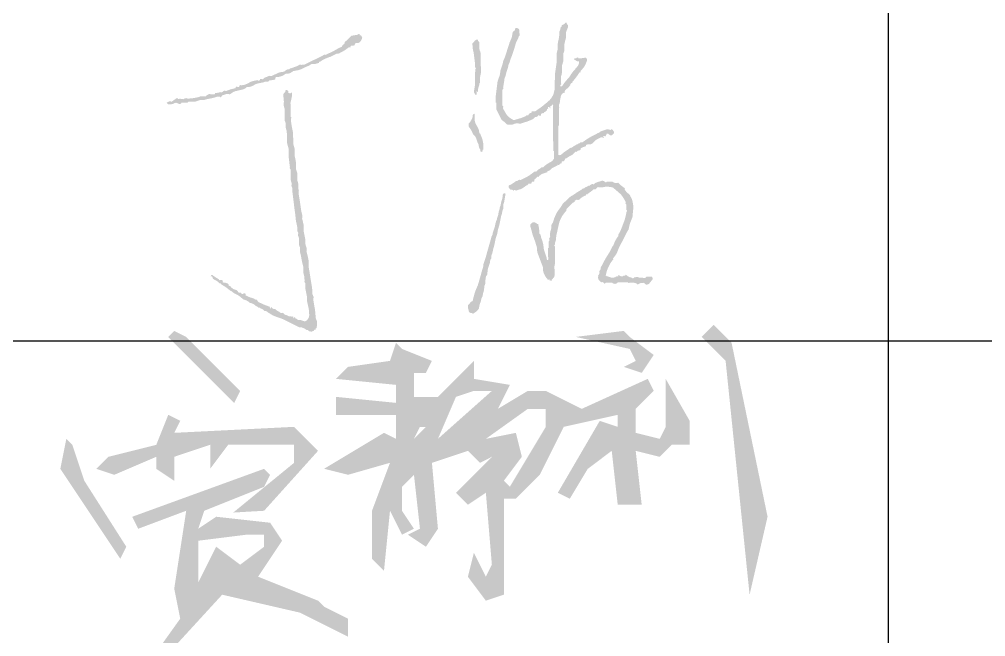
# Model space of a CAD drawing. Extents: x 5026138 to 10158928, y -750500 to -363337.
# Drawn here: x 5030397 to 5032332, y -420052 to -418817 of the extents above; entities that cross this region are included whole.
import ezdxf

# ---------------------------------------------------------------- set-up
doc = ezdxf.new("R2010")
doc.units = 0
doc.header["$LTSCALE"] = 1000
doc.header["$MEASUREMENT"] = 0
doc.layers.get('0').update_dxf_attribs({"linetype": 'CONTINUOUS'})

msp = doc.modelspace()

# ---------------------------------------------------------------- hatches: boundary and pattern name
h = msp.add_hatch(color=256)
h.dxf.hatch_style = 1
h.paths.add_polyline_path([(5030910.2, -418936.8), (5030909.9, -418935), (5030910.2, -418933.8), (5030911.3, -418932.4), (5030917.6, -418931.7), (5030920.7, -418930.9), (5030926.6, -418928.6), (5030929.1, -418926.4), (5030930.9, -418925.6), (5030934.2, -418925.3), (5030937.6, -418925), (5030939.4, -418924.4), (5030942.4, -418922.6), (5030943.6, -418922), (5030944.2, -418921.5), (5030945.1, -418920.4), (5030955.9, -418918.4), (5030961.4, -418916.6), (5030971.2, -418911.7), (5030975.8, -418910.1), (5030978.1, -418908.9), (5030982.1, -418906.3), (5030985.6, -418906), (5030987.4, -418905.9), (5030990.8, -418905.7), (5030993.4, -418904.8), (5030994.7, -418904.5), (5030997.4, -418904.1), (5030997.2, -418902.7), (5030998.2, -418901.5), (5030999.6, -418901.4), (5031004.5, -418898.1), (5031007.2, -418896.6), (5031012.6, -418894.3), (5031015.6, -418893.1), (5031017.2, -418892.5), (5031020.2, -418891.6), (5031025, -418889.2), (5031027.4, -418888), (5031032.2, -418885.6), (5031035.9, -418885.4), (5031037.8, -418884.8), (5031040.9, -418882.9), (5031047.8, -418879.3), (5031051.1, -418877.2), (5031057.3, -418872.5), (5031058.6, -418872.5), (5031059.2, -418872.5), (5031060.5, -418872.5), (5031060.4, -418871.1), (5031060.7, -418870.2), (5031061.6, -418869.2), (5031064.7, -418869.4), (5031066.3, -418869.1), (5031069.3, -418868.2), (5031068.9, -418866.2), (5031070.5, -418864.3), (5031072.5, -418864.3), (5031075.6, -418864.2), (5031077.2, -418863.5), (5031079.6, -418861.6), (5031081.5, -418859.3), (5031082.3, -418857.9), (5031083.4, -418855.1), (5031083.9, -418853.1), (5031083.6, -418851.7), (5031082.3, -418850.2), (5031081.6, -418848.9), (5031080.5, -418848.4), (5031079.1, -418848.6), (5031079.1, -418847.7), (5031079.1, -418847.2), (5031079.1, -418846.4), (5031076.8, -418846.1), (5031075.3, -418846.5), (5031073.6, -418848), (5031069, -418848.4), (5031066.7, -418848.7), (5031062.2, -418849.6), (5031057.1, -418855), (5031054.4, -418857.6), (5031048.6, -418862.2), (5031048.7, -418864.4), (5031047.8, -418866), (5031045.8, -418867.1), (5031044.5, -418868.6), (5031043.9, -418869.5), (5031043.1, -418871.4), (5031036, -418874.8), (5031032.5, -418876.7), (5031025.7, -418880.7), (5031019.6, -418883.5), (5031016.5, -418884.9), (5031010.4, -418887.8), (5031008.2, -418887.4), (5031006.7, -418887.9), (5031005, -418889.4), (5030990.2, -418896.5), (5030982.7, -418900.1), (5030968, -418907.4), (5030965.8, -418907.4), (5030964.7, -418907.5), (5030962.5, -418907.9), (5030959.7, -418907.3), (5030957.7, -418907.7), (5030955.4, -418909.5), (5030950, -418911.5), (5030947.3, -418912.5), (5030941.8, -418914.4), (5030939.9, -418914.8), (5030938.9, -418915.3), (5030937.5, -418916.6), (5030934.7, -418916.8), (5030933.2, -418917.3), (5030930.9, -418918.8), (5030929.4, -418919.6), (5030928.7, -418920.2), (5030927.7, -418921.5), (5030922.8, -418922), (5030920.4, -418922.4), (5030915.7, -418923.7), (5030910.5, -418926.3), (5030907.8, -418927.6), (5030902.6, -418930.2), (5030898.7, -418929.7), (5030896.4, -418930.1), (5030892.8, -418931.9), (5030889.4, -418932.9), (5030887.6, -418934.1), (5030885.2, -418936.8), (5030882.7, -418935.9), (5030881.2, -418935.8), (5030878.7, -418936.2), (5030879.3, -418936.4), (5030879.6, -418937.3), (5030879.2, -418937.9), (5030877.9, -418939.4), (5030875.9, -418939.6), (5030874.3, -418938.4), (5030865.3, -418940.2), (5030860.7, -418941.8), (5030852.5, -418946), (5030847.9, -418947.7), (5030845.4, -418948.2), (5030840.5, -418948.8), (5030840.5, -418948.3), (5030839.9, -418948), (5030839.5, -418948.2), (5030838.4, -418948.7), (5030837.9, -418949.8), (5030838.4, -418950.9), (5030836.5, -418952), (5030835, -418952.2), (5030832.9, -418951.5), (5030832.1, -418951.2), (5030831.3, -418951.3), (5030830.7, -418952), (5030830.7, -418952.9), (5030830.7, -418953.3), (5030830.7, -418954.2), (5030822.8, -418956.1), (5030818.8, -418957.3), (5030811.1, -418960.2), (5030809.1, -418959.5), (5030807.6, -418959.6), (5030805.7, -418960.7), (5030804, -418962.3), (5030802.5, -418962.7), (5030800.2, -418962.4), (5030796.3, -418963.3), (5030794.4, -418963.7), (5030790.4, -418964.5), (5030790.2, -418964.1), (5030789.8, -418963.9), (5030789.4, -418964), (5030789.4, -418964.9), (5030789.4, -418965.3), (5030789.4, -418966.2), (5030786, -418967), (5030784.1, -418967.1), (5030780.6, -418966.7), (5030778.6, -418966), (5030777.1, -418966.2), (5030775.2, -418967.3), (5030773.2, -418968.2), (5030772.3, -418968.9), (5030770.8, -418970.5), (5030768.6, -418970.6), (5030767.5, -418970.7), (5030765.4, -418971.1), (5030761.9, -418970.6), (5030759.9, -418970.8), (5030756.7, -418972.2), (5030748.1, -418974), (5030743.7, -418974.7), (5030734.9, -418975.4), (5030731.6, -418974.4), (5030729.2, -418974.7), (5030726.2, -418976.5), (5030723.1, -418976.3), (5030721.6, -418976.1), (5030718.6, -418975.4), (5030717, -418976.2), (5030715.9, -418976.3), (5030714.2, -418976), (5030714.5, -418975.1), (5030714.3, -418974.4), (5030713.7, -418973.8), (5030709.2, -418976.6), (5030707, -418978.2), (5030702.8, -418981.4), (5030699.3, -418980.8), (5030697.2, -418981), (5030694.1, -418982.5), (5030693.1, -418982.7), (5030692.6, -418983.8), (5030693, -418984.7), (5030693.8, -418985.6), (5030694.3, -418986), (5030695.1, -418986.9), (5030699.3, -418986.9), (5030701.4, -418986.7), (5030705.5, -418985.8), (5030708.9, -418983.9), (5030711.7, -418983.7), (5030715.3, -418985.2), (5030717.8, -418986.1), (5030719.5, -418986), (5030721.8, -418984.7), (5030721.8, -418984.3), (5030721.8, -418984), (5030721.8, -418983.6), (5030726.6, -418983.6), (5030729, -418983.6), (5030733.8, -418983.6), (5030734.7, -418982.7), (5030735.1, -418982.3), (5030736, -418981.4), (5030741.4, -418981.4), (5030744.2, -418981.4), (5030749.6, -418981.4), (5030753.5, -418980.1), (5030755.5, -418979.5), (5030759.4, -418978.2), (5030764.9, -418978.2), (5030767.7, -418977.9), (5030773, -418976.5), (5030779.1, -418975.3), (5030782.2, -418974.6), (5030788.3, -418973.3), (5030792.4, -418971.7), (5030794.8, -418971.4), (5030799.2, -418971.6), (5030799.5, -418972.5), (5030800.7, -418972.8), (5030801.3, -418972.2), (5030802.2, -418970.9), (5030802.6, -418970.2), (5030803.5, -418968.9), (5030806.8, -418967.8), (5030808.4, -418967.3), (5030811.7, -418966.2), (5030814.5, -418966.1), (5030816, -418966.2), (5030818.8, -418966.7), (5030825.7, -418962.2), (5030829.8, -418960.5), (5030837.8, -418958.6), (5030843, -418957.6), (5030845.5, -418956.8), (5030850.3, -418954.7), (5030851.4, -418953.7), (5030852, -418953.1), (5030853.1, -418952), (5030858.2, -418951.8), (5030860.9, -418951.3), (5030865.6, -418949.3), (5030869.2, -418947), (5030871.3, -418946.1), (5030875.4, -418944.9), (5030879.7, -418944.1), (5030881.9, -418943.6), (5030886.3, -418942.8), (5030889.1, -418941.5), (5030890.9, -418941.2), (5030893.9, -418941.7), (5030895.8, -418941.4), (5030896.8, -418940.6), (5030897.7, -418938.9), (5030902.8, -418938.4), (5030905.3, -418938)])
h.paths.add_polyline_path([(5030943.4, -419033.9), (5030942.4, -419028.3), (5030941.5, -419021.8), (5030941.4, -419018.4), (5030941.8, -419011.9), (5030941.4, -419011.9), (5030940.7, -419011.9), (5030940.7, -419001.5), (5030940.7, -418996.2), (5030940.7, -418985.8), (5030939.9, -418985.5), (5030939.6, -418984.3), (5030940.2, -418983.6), (5030941.8, -418977.6), (5030942.4, -418974.5), (5030943.5, -418968.4), (5030943.5, -418966.1), (5030943.3, -418965), (5030942.4, -418962.9), (5030940.6, -418964.5), (5030938.4, -418964.7), (5030936.4, -418963.5), (5030935.7, -418963.3), (5030935.4, -418962.4), (5030935.8, -418961.8), (5030935.8, -418960.3), (5030935.1, -418959.2), (5030933.7, -418958.6), (5030932.2, -418958.1), (5030931.1, -418958.3), (5030929.8, -418959.1), (5030930.5, -418959.3), (5030930.8, -418960.2), (5030930.4, -418960.7), (5030929, -418962.6), (5030928.2, -418963.4), (5030926.6, -418965.1), (5030925.9, -418967.2), (5030925.8, -418968.4), (5030926, -418970.5), (5030926.9, -418977.9), (5030927, -418981.7), (5030926.6, -418989), (5030927.5, -418992.1), (5030927.9, -418993.6), (5030928.8, -418996.7), (5030928.8, -419005.8), (5030928.8, -419010.4), (5030928.8, -419019.5), (5030929.6, -419021.7), (5030930.1, -419022.8), (5030930.9, -419025), (5030930.6, -419031.1), (5030930.9, -419034.3), (5030932.6, -419040.2), (5030933.4, -419048.9), (5030933.6, -419053.3), (5030933.1, -419062), (5030934.2, -419067.3), (5030934.9, -419069.9), (5030936.4, -419075.1), (5030936.4, -419081.2), (5030936.4, -419084.2), (5030936.4, -419090.3), (5030936.6, -419092.1), (5030936.7, -419093), (5030936.9, -419094.7), (5030937.8, -419101.7), (5030938.2, -419105.2), (5030939.1, -419112.1), (5030938.7, -419114.4), (5030939.2, -419115.9), (5030940.7, -419117.6), (5030940.7, -419125.8), (5030940.7, -419130), (5030940.7, -419138.3), (5030941.6, -419141.3), (5030942, -419142.8), (5030942.9, -419145.9), (5030942.2, -419149.3), (5030942.5, -419151.4), (5030944, -419154.6), (5030944, -419157.2), (5030944, -419158.5), (5030944, -419161.1), (5030944.2, -419162.9), (5030944.3, -419163.7), (5030944.6, -419165.5), (5030945.4, -419172.5), (5030945.9, -419175.9), (5030946.7, -419182.9), (5030947.2, -419186.8), (5030947.4, -419188.8), (5030947.8, -419192.7), (5030948.7, -419198.8), (5030949.1, -419201.9), (5030950, -419208), (5030950.8, -419216.7), (5030951.4, -419221.1), (5030953.3, -419229.7), (5030954.1, -419234), (5030954.2, -419236.3), (5030953.8, -419240.6), (5030954.7, -419241.9), (5030955.1, -419242.6), (5030956, -419243.9), (5030955.2, -419247.8), (5030955.5, -419250.1), (5030957.1, -419253.7), (5030957.1, -419259.4), (5030957.1, -419262.2), (5030957.1, -419267.9), (5030957.9, -419270), (5030958.4, -419271.1), (5030959.3, -419273.3), (5030959.1, -419279.4), (5030959.4, -419282.6), (5030960.9, -419288.6), (5030962.6, -419297.8), (5030963.5, -419302.4), (5030965.8, -419311.4), (5030965.8, -419316.2), (5030965.8, -419318.6), (5030965.8, -419323.4), (5030967.6, -419329.8), (5030968.1, -419333.1), (5030968.5, -419339.8), (5030968.2, -419342), (5030968.6, -419343.5), (5030970.1, -419345.2), (5030970.1, -419349.6), (5030970.1, -419351.7), (5030970.1, -419356.1), (5030971.4, -419362.6), (5030972.1, -419365.9), (5030973.4, -419372.4), (5030973.2, -419378.6), (5030973.6, -419381.7), (5030975, -419387.7), (5030976.8, -419396.1), (5030977.3, -419400.4), (5030977.8, -419408.9), (5030977, -419413.4), (5030975.9, -419415.8), (5030972.9, -419419.3), (5030970.1, -419420.9), (5030967.7, -419421.1), (5030964.7, -419419.8), (5030963.2, -419419.8), (5030962.3, -419419.3), (5030961.4, -419418.2), (5030958.2, -419418.8), (5030956.2, -419418.5), (5030953.3, -419417.1), (5030952.3, -419415.8), (5030951, -419415.5), (5030949.5, -419416), (5030950, -419414.8), (5030949.8, -419413.7), (5030948.9, -419412.7), (5030947.8, -419413.8), (5030947.3, -419414.4), (5030946.2, -419415.4), (5030946, -419413.9), (5030945.9, -419413.2), (5030945.5, -419410.9), (5030944.3, -419411.7), (5030942.8, -419411.8), (5030940.7, -419411.1), (5030937.6, -419411.1), (5030935.8, -419410.6), (5030933.1, -419408.9), (5030930, -419408.2), (5030928.3, -419407.4), (5030926, -419405.1), (5030925.9, -419404.4), (5030924.9, -419404.1), (5030924.4, -419404.6), (5030921.4, -419404.4), (5030919.7, -419403.7), (5030917.3, -419401.8), (5030913.8, -419400.1), (5030912.1, -419398.9), (5030909.2, -419396.4), (5030906.9, -419396.5), (5030905.6, -419396.1), (5030903.7, -419394.8), (5030902.8, -419393.9), (5030902.4, -419393.4), (5030901.5, -419392.6), (5030901.5, -419393.7), (5030901.5, -419394.2), (5030901.5, -419395.3), (5030900.7, -419395.3), (5030900.2, -419395.3), (5030899.4, -419395.3), (5030898.9, -419394.2), (5030899.4, -419393.1), (5030900.4, -419392.6), (5030890.7, -419389.1), (5030885.9, -419387.1), (5030876.5, -419382.8), (5030874.8, -419381.1), (5030874.1, -419380.1), (5030873.2, -419377.9), (5030870.7, -419377.7), (5030869.3, -419377.2), (5030867.2, -419375.7), (5030859.8, -419373.4), (5030856.2, -419372), (5030849.3, -419368.6), (5030850.3, -419368.1), (5030850.8, -419367), (5030850.3, -419365.9), (5030848.8, -419365.1), (5030847.7, -419365), (5030846, -419365.3), (5030845.8, -419366.3), (5030844.7, -419366.8), (5030843.8, -419366.4), (5030842.3, -419365.6), (5030841.6, -419365), (5030840.5, -419363.7), (5030838.6, -419364.2), (5030837.2, -419363.9), (5030835.6, -419362.6), (5030834, -419360), (5030832.5, -419358.9), (5030829.6, -419357.7), (5030826.3, -419356.8), (5030824.6, -419355.8), (5030822, -419353.4), (5030820.2, -419351.4), (5030819, -419350.6), (5030816.6, -419349.6), (5030816.4, -419347.5), (5030815.6, -419346.3), (5030813.9, -419345.2), (5030811.8, -419344.7), (5030810.8, -419344.4), (5030809, -419343.6), (5030807.2, -419343.9), (5030806.2, -419343.8), (5030804.6, -419343), (5030804.9, -419341.3), (5030804.6, -419340.1), (5030803.5, -419338.7), (5030802.2, -419338.4), (5030801.6, -419338.3), (5030800.2, -419338.1), (5030799.1, -419338.9), (5030797.4, -419338.3), (5030797, -419337), (5030792.1, -419334.2), (5030789.7, -419332.7), (5030785, -419329.4), (5030783.9, -419328.3), (5030781.9, -419328.6), (5030781.2, -419329.9), (5030780.8, -419330.2), (5030780.6, -419330.6), (5030780.6, -419331), (5030782, -419330.9), (5030782.9, -419331.2), (5030783.9, -419332.1), (5030784.4, -419334.7), (5030785.4, -419336.3), (5030787.7, -419337.6), (5030792.2, -419340), (5030794.4, -419341.6), (5030798.1, -419345.2), (5030799.5, -419344.9), (5030800.7, -419345.5), (5030801.3, -419346.8), (5030809, -419351.7), (5030812.7, -419354.3), (5030819.8, -419359.9), (5030822.6, -419361.3), (5030824, -419362.2), (5030826.4, -419364.3), (5030834.7, -419368.6), (5030838.7, -419371.3), (5030846, -419377.3), (5030849.8, -419378.5), (5030851.7, -419379.2), (5030855.2, -419381.1), (5030857.7, -419383.3), (5030859.2, -419384.1), (5030862.3, -419385), (5030866.1, -419386.6), (5030867.9, -419387.8), (5030871, -419390.4), (5030873.5, -419391.5), (5030874.6, -419392.3), (5030876.5, -419394.2), (5030878, -419393.7), (5030879.3, -419394.1), (5030880.3, -419395.3), (5030883.9, -419396.8), (5030885.7, -419398), (5030888.5, -419400.7), (5030890.7, -419400.4), (5030892.2, -419400.9), (5030893.9, -419402.4), (5030901.3, -419407.3), (5030905.3, -419409.4), (5030913.5, -419412.7), (5030923.4, -419416.1), (5030928.2, -419418.2), (5030937.5, -419423.1), (5030945.8, -419427.2), (5030949.9, -419429.3), (5030958.2, -419433.4), (5030961.2, -419433.3), (5030962.9, -419433.5), (5030965.8, -419434.5), (5030968.5, -419435.9), (5030969.8, -419436.6), (5030972.3, -419438.3), (5030974.7, -419438.7), (5030976, -419439.3), (5030977.8, -419441), (5030981.4, -419441.7), (5030983.6, -419441.5), (5030987, -419440), (5030987.8, -419438.4), (5030989.1, -419437.7), (5030990.8, -419437.8), (5030990.6, -419436.3), (5030991.2, -419435.2), (5030992.5, -419434.5), (5030993.4, -419428.9), (5030993.5, -419426), (5030993, -419420.3), (5030992.1, -419418.2), (5030991.7, -419417.1), (5030990.8, -419414.9), (5030989.9, -419402.6), (5030989.1, -419396.5), (5030987, -419384.4), (5030986.2, -419379.7), (5030986.1, -419377.2), (5030986.5, -419372.4), (5030985.6, -419370.2), (5030985.2, -419369.2), (5030984.3, -419367), (5030983.8, -419357.3), (5030983.3, -419352.5), (5030981.6, -419343), (5030979.7, -419330.8), (5030978.8, -419324.7), (5030976.7, -419312.5), (5030976.7, -419307.7), (5030976.7, -419305.3), (5030976.7, -419300.5), (5030975.2, -419292.6), (5030974.3, -419288.7), (5030972.3, -419280.9), (5030972.7, -419276.1), (5030972.3, -419273.5), (5030970.7, -419269), (5030969.8, -419264.7), (5030969.7, -419262.4), (5030970.1, -419258.1), (5030968.9, -419251.5), (5030968.2, -419248.3), (5030966.9, -419241.7), (5030966.9, -419236.9), (5030966.9, -419234.5), (5030966.9, -419229.7), (5030965.6, -419224.1), (5030965, -419221.2), (5030963.6, -419215.6), (5030963.9, -419209.9), (5030963.6, -419206.9), (5030962, -419201.4), (5030960.3, -419189.7), (5030959.5, -419183.8), (5030957.6, -419172), (5030956.7, -419166.4), (5030956.6, -419163.5), (5030957.1, -419157.9), (5030956.6, -419157.9), (5030956, -419157.9), (5030956, -419153.1), (5030956, -419150.7), (5030956, -419145.9), (5030955.1, -419142.8), (5030954.7, -419141.3), (5030953.8, -419138.3), (5030953.8, -419132.6), (5030953.8, -419129.8), (5030953.8, -419124.1), (5030952.9, -419121.5), (5030952.5, -419120.2), (5030951.6, -419117.6), (5030951.6, -419112.8), (5030951.6, -419110.4), (5030951.6, -419105.6), (5030950.6, -419099), (5030950, -419095.7), (5030948.4, -419089.2), (5030948.4, -419083.6), (5030948.4, -419080.8), (5030948.4, -419075.1), (5030947.5, -419072), (5030947.1, -419070.5), (5030946.2, -419067.5), (5030946.2, -419061.8), (5030946.2, -419059), (5030946.2, -419053.3), (5030945.8, -419053.3), (5030945.1, -419053.3), (5030945.1, -419049), (5030945.1, -419046.8), (5030945.1, -419042.4), (5030944, -419036.8)])
h.paths.add_polyline_path([(5031354.1, -419246.1), (5031355.5, -419239), (5031356.4, -419235.5), (5031358.4, -419228.7), (5031359.3, -419224.3), (5031359.7, -419222.1), (5031360.6, -419217.8), (5031361.6, -419212.5), (5031362.2, -419209.8), (5031363.9, -419204.7), (5031364.5, -419200.7), (5031365, -419198.7), (5031366.6, -419194.9), (5031366.4, -419189.6), (5031366.7, -419186.9), (5031368.2, -419181.8), (5031369.3, -419175.3), (5031369.8, -419172), (5031371, -419165.5), (5031369.7, -419165.2), (5031369, -419165.1), (5031367.7, -419164.9), (5031366.8, -419165.8), (5031366.4, -419166.3), (5031365.5, -419167.1), (5031364.6, -419174), (5031363.8, -419177.4), (5031361.7, -419184), (5031361.3, -419187.6), (5031360.9, -419189.4), (5031359.5, -419192.7), (5031359, -419196.3), (5031358.5, -419198), (5031357.3, -419201.4), (5031356.4, -419206.7), (5031355.8, -419209.4), (5031354.1, -419214.5), (5031353.6, -419217.2), (5031353.1, -419218.6), (5031351.9, -419221), (5031350.8, -419224.9), (5031350.3, -419226.9), (5031349.7, -419230.8), (5031348, -419236.1), (5031347.1, -419238.7), (5031345.4, -419243.9), (5031345.1, -419246.6), (5031344.6, -419248.1), (5031343.2, -419250.4), (5031338.4, -419267.4), (5031336, -419275.9), (5031331.2, -419292.9), (5031329.5, -419298.1), (5031328.6, -419300.8), (5031326.8, -419306), (5031326.2, -419311.1), (5031325.7, -419313.6), (5031324.1, -419318.5), (5031320.7, -419330.7), (5031319, -419336.8), (5031315.4, -419349), (5031310.9, -419359.4), (5031309, -419364.8), (5031306.1, -419375.7), (5031305.7, -419378.8), (5031304.5, -419380.6), (5031301.8, -419382.2), (5031299.4, -419384.8), (5031298.2, -419386.1), (5031295.8, -419388.8), (5031295.5, -419392.7), (5031295.8, -419394.8), (5031296.9, -419398.6), (5031297.4, -419401.5), (5031298.6, -419403.2), (5031301.2, -419404.6), (5031303.1, -419404.6), (5031304.1, -419405), (5031305.6, -419406.2), (5031310.9, -419402.7), (5031313.4, -419400.6), (5031317.6, -419395.8), (5031318.5, -419389.8), (5031319.2, -419386.8), (5031321.4, -419381.1), (5031322.2, -419377.1), (5031322.8, -419375), (5031324.7, -419371.3), (5031325.7, -419366.1), (5031326.4, -419363.4), (5031327.9, -419358.3), (5031328.2, -419352.9), (5031328.7, -419350.2), (5031330.7, -419345.2), (5031330.6, -419339.5), (5031330.8, -419336.6), (5031331.7, -419331), (5031332.6, -419330.2), (5031333, -419329.7), (5031333.9, -419328.9), (5031334.6, -419323.6), (5031334.9, -419321), (5031335.6, -419315.8), (5031337.3, -419310.6), (5031338.2, -419307.9), (5031339.9, -419302.7), (5031340.1, -419299.5), (5031340.7, -419297.7), (5031342.6, -419295.1), (5031342.3, -419291.1), (5031342.7, -419288.9), (5031344.3, -419285.3), (5031345.8, -419278.3), (5031346.7, -419274.8), (5031348.6, -419267.9), (5031350.3, -419259), (5031351.4, -419254.6)])
h.paths.add_polyline_path([(5031470.1, -419303.8), (5031470.1, -419290.7), (5031470.1, -419284.2), (5031470.1, -419271.1), (5031468.9, -419270.5), (5031468.6, -419268.8), (5031469.5, -419267.9), (5031470.2, -419263.4), (5031470.8, -419261.2), (5031472.2, -419257), (5031472.2, -419252.6), (5031472.4, -419250.4), (5031473.3, -419246.1), (5031474.9, -419239.1), (5031475.6, -419235.6), (5031477.1, -419228.7), (5031479, -419221.5), (5031480.4, -419217.9), (5031483.7, -419211.2), (5031487.2, -419206.3), (5031489, -419203.9), (5031492.9, -419199.3), (5031492.6, -419198), (5031492.7, -419197.1), (5031493.5, -419196), (5031498.5, -419191), (5031501, -419188.5), (5031506, -419183.5), (5031507.3, -419182.8), (5031508, -419182.5), (5031509.3, -419181.8), (5031509.1, -419180.4), (5031510.1, -419179.2), (5031511.4, -419179.1), (5031512.4, -419178.1), (5031513.4, -419177.8), (5031514.7, -419178), (5031517.3, -419178.1), (5031519, -419177.3), (5031520.7, -419175.3), (5031525, -419172.3), (5031527.3, -419170.9), (5031532.1, -419168.8), (5031532.1, -419167.9), (5031532.1, -419167.4), (5031532.1, -419166.6), (5031533.6, -419167.1), (5031535, -419166.7), (5031536, -419165.5), (5031540.7, -419162.3), (5031543, -419160.5), (5031547.4, -419156.8), (5031549.3, -419157.3), (5031550.7, -419157), (5031552.3, -419155.7), (5031553.6, -419154.4), (5031554.3, -419153.7), (5031555.6, -419152.4), (5031559.2, -419153), (5031561.1, -419153.1), (5031564.8, -419153), (5031569.1, -419152), (5031571.3, -419151.8), (5031575.7, -419151.9), (5031579.9, -419152), (5031582, -419152.4), (5031586.1, -419153.5), (5031592.4, -419158.9), (5031595.6, -419161.6), (5031601.8, -419167.1), (5031606.2, -419173.1), (5031608.2, -419176.3), (5031611.6, -419182.9), (5031611, -419184.6), (5031611.4, -419186.1), (5031612.7, -419187.3), (5031612.7, -419191.6), (5031612.7, -419193.8), (5031612.7, -419198.2), (5031613.9, -419198.8), (5031614.2, -419200.5), (5031613.3, -419201.4), (5031610.7, -419213.4), (5031608.9, -419219.4), (5031604.6, -419230.8), (5031601.8, -419238), (5031600.2, -419241.6), (5031596.4, -419248.3), (5031596.9, -419249.8), (5031596.5, -419251.1), (5031595.3, -419252.1), (5031591.6, -419258.1), (5031589.9, -419261.3), (5031587.1, -419267.9), (5031586.6, -419269.3), (5031586.1, -419270.1), (5031585, -419271.1), (5031582.8, -419275.5), (5031581.7, -419277.7), (5031579.5, -419282), (5031571.8, -419294.3), (5031568.2, -419300.7), (5031561.5, -419313.6), (5031561.1, -419316.9), (5031560.3, -419318.6), (5031558.3, -419321.2), (5031559.1, -419324), (5031558.8, -419325.9), (5031557.2, -419328.3), (5031556.5, -419328.5), (5031556.2, -419329.4), (5031556.6, -419329.9), (5031556.1, -419333.4), (5031556.4, -419335.4), (5031557.7, -419338.7), (5031559.5, -419340.4), (5031560.4, -419341.3), (5031562.1, -419343), (5031564.5, -419342.6), (5031566.2, -419343.1), (5031568.1, -419344.7), (5031569.1, -419345.6), (5031570.7, -419345.3), (5031571.4, -419344.1), (5031576.6, -419344.1), (5031579.2, -419344.1), (5031584.4, -419344.1), (5031587.8, -419346), (5031590.6, -419346.2), (5031594.2, -419344.7), (5031594.9, -419344.3), (5031595.2, -419343.8), (5031595.3, -419343), (5031603.6, -419343), (5031607.7, -419343), (5031616, -419343), (5031616.6, -419344.2), (5031618.3, -419344.5), (5031619.3, -419343.6), (5031625, -419343.5), (5031627.9, -419343.9), (5031633.4, -419345.2), (5031633.7, -419346.4), (5031634.4, -419347.1), (5031635.6, -419347.4), (5031640.2, -419345), (5031643, -419344.3), (5031648.1, -419344.1), (5031649.4, -419345.4), (5031650.1, -419346.1), (5031651.4, -419347.4), (5031654, -419347.6), (5031655.5, -419347.3), (5031657.9, -419346.3), (5031660.7, -419342.8), (5031662.2, -419341), (5031665, -419337.6), (5031665.5, -419335.4), (5031665.2, -419333.9), (5031663.9, -419332.1), (5031659.6, -419332.1), (5031657.4, -419332.1), (5031653, -419332.1), (5031652.2, -419333), (5031651.7, -419333.4), (5031650.9, -419334.3), (5031645.6, -419334.1), (5031643, -419334), (5031637.8, -419333.8), (5031636, -419332.4), (5031634.5, -419332.1), (5031632.3, -419332.7), (5031630.8, -419332.8), (5031630, -419332.9), (5031628.5, -419333.2), (5031627.3, -419334.7), (5031625.2, -419335), (5031623.6, -419333.8), (5031620, -419332.9), (5031618.2, -419332.3), (5031614.9, -419330.5), (5031613.4, -419329.1), (5031612.5, -419328.5), (5031610.6, -419327.8), (5031610.6, -419328.6), (5031610.6, -419329.1), (5031610.6, -419329.9), (5031609.3, -419329.7), (5031608.6, -419329.6), (5031607.3, -419329.4), (5031606.6, -419330.1), (5031606.3, -419330.4), (5031605.7, -419331), (5031602.8, -419331.1), (5031601.2, -419330.7), (5031598.6, -419329.4), (5031598, -419328.7), (5031597.2, -419328.5), (5031596.4, -419328.9), (5031596.4, -419329.7), (5031596.4, -419330.2), (5031596.4, -419331), (5031593.6, -419331.1), (5031592.1, -419331.6), (5031589.9, -419333.2), (5031584.6, -419333.8), (5031581.7, -419333.4), (5031576.8, -419331.6), (5031574.5, -419331.1), (5031573.3, -419330.7), (5031571.4, -419329.4), (5031573.8, -419320.2), (5031575.5, -419315.7), (5031579.5, -419307.1), (5031582, -419303), (5031583.5, -419301), (5031586.6, -419297.3), (5031586.1, -419295.8), (5031586.5, -419294.5), (5031587.7, -419293.5), (5031591.9, -419287.6), (5031593.7, -419284.4), (5031596.4, -419277.7), (5031599.3, -419271), (5031600.9, -419267.7), (5031604.6, -419261.3), (5031606.7, -419257), (5031607.8, -419254.8), (5031610, -419250.4), (5031612.7, -419245.1), (5031614.1, -419242.5), (5031617.1, -419237.4), (5031619.4, -419227.6), (5031621, -419222.7), (5031624.7, -419213.4), (5031625.1, -419211.7), (5031625.2, -419210.8), (5031625.3, -419209.1), (5031625.9, -419202.5), (5031626.2, -419199.3), (5031626.9, -419192.7), (5031626.2, -419186.6), (5031625.6, -419183.5), (5031624.2, -419177.5), (5031622.2, -419173.5), (5031621.2, -419171.6), (5031619.3, -419167.7), (5031615, -419164.1), (5031613, -419162.1), (5031609.5, -419157.9), (5031609.9, -419156.1), (5031609.4, -419154.6), (5031607.8, -419153.5), (5031603, -419149.9), (5031600.7, -419148), (5031596.4, -419143.7), (5031592.3, -419144.5), (5031589.9, -419144.2), (5031585.4, -419142.3), (5031585.5, -419141.5), (5031580.7, -419141.5), (5031578.3, -419141.5), (5031573.5, -419141.5), (5031572.9, -419142.7), (5031571.2, -419143), (5031570.3, -419142.1), (5031566.9, -419140), (5031564.2, -419139.7), (5031560.5, -419141), (5031556.5, -419142), (5031554.5, -419142.7), (5031550.7, -419144.3), (5031549.2, -419145.2), (5031548.6, -419145.7), (5031547.4, -419147), (5031545, -419146.3), (5031543.4, -419146.6), (5031541.4, -419148.1), (5031540.1, -419148.7), (5031539.5, -419149.1), (5031538.7, -419150.2), (5031537.2, -419149.7), (5031535.9, -419150.1), (5031534.9, -419151.3), (5031531.8, -419152.4), (5031530.4, -419153.2), (5031527.8, -419155.1), (5031525.9, -419155.5), (5031524.8, -419156), (5031523.4, -419157.3), (5031517.2, -419161), (5031514.1, -419162.9), (5031508.2, -419167.1), (5031501.3, -419171.2), (5031498, -419173.8), (5031492.4, -419179.6), (5031487.5, -419183.7), (5031485.3, -419186.2), (5031482, -419191.6), (5031475.3, -419200.7), (5031472.3, -419205.7), (5031467.9, -419216.1), (5031466.5, -419221.4), (5031465.3, -419224), (5031462.4, -419228.7), (5031462.6, -419233.5), (5031462.2, -419236), (5031460.8, -419240.6), (5031459.9, -419244.9), (5031459.8, -419247.2), (5031460.3, -419251.5), (5031459.4, -419253.3), (5031459, -419254.1), (5031458.1, -419255.9), (5031458.9, -419257.9), (5031458.6, -419259.8), (5031457, -419261.3), (5031457, -419266.6), (5031457, -419269.2), (5031457, -419274.4), (5031455.9, -419274.4), (5031455.9, -419281.8), (5031455.9, -419285.5), (5031455.9, -419292.9), (5031456.7, -419293.2), (5031457, -419294.4), (5031456.4, -419295.1), (5031456.6, -419296.4), (5031456.4, -419297.2), (5031455.9, -419298.4), (5031455, -419298.4), (5031454.6, -419298.4), (5031453.7, -419298.4), (5031453.4, -419295.3), (5031453.1, -419293.7), (5031452.1, -419290.7), (5031450.3, -419285.5), (5031449.5, -419282.9), (5031447.7, -419277.7), (5031446.4, -419267.2), (5031445.2, -419262), (5031441.7, -419252.1), (5031441.4, -419249), (5031440.6, -419247.3), (5031438.5, -419245), (5031438.2, -419237.5), (5031437.7, -419233.8), (5031436.3, -419226.5), (5031434.9, -419226.7), (5031433.7, -419226.1), (5031433, -419224.8), (5031430.2, -419223.4), (5031428.5, -419223.1), (5031425.4, -419223.2), (5031425.4, -419223.7), (5031424.7, -419224), (5031424.3, -419223.8), (5031421.7, -419225.7), (5031420.7, -419227.6), (5031420.5, -419230.8), (5031422.3, -419237.4), (5031423.2, -419240.6), (5031424.9, -419247.2), (5031428.9, -419258.2), (5031430.8, -419263.7), (5031434.1, -419274.9), (5031434.1, -419279.6), (5031434.4, -419282), (5031435.8, -419286.4), (5031439.8, -419297.3), (5031441.9, -419302.8), (5031446.1, -419313.6), (5031446, -419318.4), (5031446.3, -419321), (5031447.7, -419325.6), (5031450.6, -419331.2), (5031452.4, -419333.9), (5031456.4, -419338.7), (5031456.9, -419337.6), (5031458.1, -419337.1), (5031459.2, -419337.6), (5031459.2, -419338.4), (5031459.2, -419338.9), (5031459.2, -419339.8), (5031460.9, -419339.4), (5031462.1, -419339.7), (5031463.5, -419340.8), (5031463.1, -419339), (5031463.6, -419337.5), (5031465.2, -419336.5), (5031466, -419335), (5031466.5, -419334.3), (5031467.9, -419333.2), (5031469.2, -419329), (5031469.5, -419326.7), (5031469.5, -419322.3), (5031468.7, -419315), (5031468.8, -419311.1)])
h.paths.add_polyline_path([(5031428.8, -419137.1), (5031430.3, -419136.1), (5031432.1, -419134.3), (5031432.9, -419133.5), (5031434.7, -419131.7), (5031436.3, -419132.1), (5031437.6, -419131.5), (5031438.5, -419130.1), (5031441.9, -419127.2), (5031444, -419126.1), (5031448.3, -419124.6), (5031450.9, -419123.8), (5031452.2, -419123.3), (5031454.8, -419122.5), (5031454.8, -419121.8), (5031454.8, -419120.8), (5031458.7, -419119.2), (5031460.6, -419117.9), (5031463.5, -419114.8), (5031467.9, -419112.7), (5031470.1, -419111.6), (5031474.4, -419109.4), (5031475.1, -419109), (5031475.4, -419108.5), (5031475.5, -419107.8), (5031477, -419108.3), (5031478.3, -419107.9), (5031479.3, -419106.7), (5031480.7, -419105.5), (5031481.5, -419105.1), (5031483.1, -419104.5), (5031483, -419103.1), (5031483.3, -419102.2), (5031484.2, -419101.2), (5031486.8, -419100.8), (5031488.3, -419099.7), (5031489.7, -419097.4), (5031489.7, -419096.8), (5031489.7, -419095.8), (5031493.4, -419094.4), (5031495.2, -419093.3), (5031498.4, -419090.9), (5031504, -419088.1), (5031506.6, -419086.2), (5031510.9, -419081.6), (5031512.5, -419082), (5031513.9, -419081.4), (5031514.7, -419080), (5031517.1, -419079.3), (5031518.3, -419079), (5031520.7, -419078.4), (5031521.3, -419075.6), (5031522.5, -419074.1), (5031525.1, -419072.9), (5031527.8, -419071.9), (5031529.3, -419071.4), (5031532.1, -419070.7), (5031532, -419069.4), (5031532.3, -419068.5), (5031533.2, -419067.5), (5031534.9, -419067.1), (5031536.5, -419066.9), (5031540.1, -419067.2), (5031542.2, -419066.6), (5031545.2, -419064.7), (5031549.9, -419059.8), (5031552.8, -419057.6), (5031558.8, -419054.4), (5031561, -419053.3), (5031562.3, -419052.9), (5031564.8, -419052.8), (5031565.7, -419053.7), (5031567.2, -419053.7), (5031568.1, -419052.8), (5031567, -419051.7), (5031566.5, -419051.1), (5031565.4, -419050), (5031567.6, -419050), (5031568.8, -419050.2), (5031570.8, -419051.1), (5031571.9, -419049), (5031572.5, -419047.9), (5031573.5, -419045.7), (5031575, -419045.2), (5031576.3, -419045.5), (5031577.3, -419046.8), (5031578.6, -419047.4), (5031579.2, -419047.8), (5031580.1, -419049), (5031582.3, -419049), (5031583.7, -419048.6), (5031585.5, -419047.3), (5031586.4, -419046.4), (5031586.8, -419046), (5031587.7, -419045.1), (5031588.3, -419043), (5031587.9, -419041.5), (5031586.6, -419039.7), (5031585.5, -419037.9), (5031584.3, -419037.2), (5031582.2, -419037), (5031581.9, -419037.8), (5031580.7, -419038.1), (5031580.1, -419037.5), (5031574.8, -419036.9), (5031571.9, -419037.3), (5031567, -419039.1), (5031562.8, -419040.5), (5031560.8, -419041.5), (5031557.2, -419044.1), (5031555.3, -419044.4), (5031554.3, -419044.9), (5031552.8, -419046.2), (5031548.5, -419048.4), (5031546.3, -419049.5), (5031541.9, -419051.7), (5031534.8, -419055.9), (5031531.3, -419058.2), (5031524.5, -419063.1), (5031522.3, -419062.8), (5031520.8, -419063.2), (5031519.1, -419064.7), (5031517.2, -419065.1), (5031516.1, -419065.6), (5031514.7, -419066.9), (5031512.8, -419067.3), (5031511.8, -419067.8), (5031510.4, -419069.1), (5031507.6, -419070.5), (5031506.2, -419071.4), (5031503.8, -419073.5), (5031501.2, -419073.8), (5031499.8, -419074.4), (5031497.8, -419076.2), (5031491, -419080.5), (5031487.7, -419082.9), (5031481.5, -419088.2), (5031480, -419088.4), (5031479.2, -419088.5), (5031477.7, -419088.7), (5031477.4, -419088.3), (5031477.1, -419088.1), (5031476.6, -419088.2), (5031476.6, -419064.6), (5031476.6, -419052.9), (5031476.6, -419029.3), (5031477.7, -419029.3), (5031477.7, -419015), (5031477.7, -419007.8), (5031477.7, -418993.4), (5031478.2, -418993.4), (5031478.5, -418992.7), (5031478.2, -418992.3), (5031477.7, -418989.3), (5031478, -418987.5), (5031479.3, -418984.7), (5031480.1, -418978.3), (5031480.7, -418975.2), (5031482, -418968.9), (5031484.2, -418965.7), (5031486, -418964.3), (5031489.7, -418962.9), (5031489.4, -418960.7), (5031489.8, -418959.2), (5031491.3, -418957.5), (5031495.4, -418954.2), (5031497.3, -418952.3), (5031500.6, -418948.2), (5031500.8, -418945.9), (5031502.6, -418944.3), (5031504.9, -418944.4), (5031504.4, -418942.9), (5031504.8, -418941.6), (5031506, -418940.6), (5031511.5, -418933.6), (5031514.2, -418930), (5031519.1, -418922.6), (5031519.9, -418922.6), (5031520.4, -418922.6), (5031521.3, -418922.6), (5031520.8, -418920.8), (5031521.4, -418919.3), (5031522.9, -418918.3), (5031528.3, -418911.6), (5031530.6, -418907.7), (5031533.8, -418899.7), (5031534, -418897.8), (5031533.9, -418896.7), (5031533.2, -418894.8), (5031532.6, -418894.2), (5031532.3, -418893.9), (5031531.6, -418893.2), (5031525.8, -418894.1), (5031522.8, -418894.5), (5031516.9, -418894.8), (5031516.2, -418893.5), (5031515.1, -418893), (5031513.6, -418893.2), (5031512.5, -418894.6), (5031510.9, -418895), (5031509.3, -418894.3), (5031508.5, -418895.9), (5031508.4, -418896.9), (5031508.6, -418898.1), (5031509.8, -418897.7), (5031510.4, -418898.1), (5031513, -418900), (5031514.8, -418900.6), (5031518, -418900.8), (5031517.8, -418904.9), (5031517.2, -418907.1), (5031515.3, -418910.6), (5031514, -418911.3), (5031513.4, -418912.5), (5031513.6, -418913.9), (5031512.2, -418913.7), (5031511, -418914.7), (5031510.9, -418916.1), (5031505.3, -418922.1), (5031502.8, -418925.5), (5031498.4, -418932.4), (5031492.1, -418939.5), (5031489.1, -418943.2), (5031483.7, -418950.9), (5031482.6, -418950.9), (5031482, -418950.9), (5031481, -418950.9), (5031480.5, -418949.1), (5031481.1, -418947.6), (5031482.6, -418946.6), (5031482.8, -418946.2), (5031482.5, -418945.5), (5031482, -418945.5), (5031482, -418939.8), (5031482, -418937), (5031482, -418931.3), (5031482.9, -418927.8), (5031483.3, -418926.1), (5031484.2, -418922.6), (5031484.2, -418916.9), (5031484.2, -418914.1), (5031484.2, -418908.5), (5031485.1, -418905.4), (5031485.5, -418903.9), (5031486.4, -418900.8), (5031486.4, -418894.7), (5031486.4, -418891.7), (5031486.4, -418885.6), (5031487.3, -418883.4), (5031487.7, -418882.3), (5031488.6, -418880.1), (5031488.6, -418874.9), (5031488.6, -418872.3), (5031488.6, -418867.1), (5031489.7, -418861.8), (5031490.3, -418859.2), (5031491.8, -418854), (5031491.8, -418849.6), (5031491.8, -418847.5), (5031491.8, -418843.1), (5031493, -418840.1), (5031493.5, -418838.5), (5031494.6, -418835.5), (5031495.9, -418832.7), (5031496.2, -418830.9), (5031495.7, -418827.9), (5031494.2, -418826.4), (5031493.6, -418825.5), (5031492.9, -418823.5), (5031491.5, -418823.3), (5031490.3, -418823.8), (5031489.7, -418825.1), (5031487.1, -418826.8), (5031485.8, -418827.5), (5031483.1, -418828.9), (5031483.4, -418830.4), (5031482.8, -418831.5), (5031481.5, -418832.2), (5031480.7, -418835.8), (5031480.2, -418837.6), (5031478.8, -418840.9), (5031478.3, -418849.3), (5031477.8, -418853.4), (5031476.1, -418861.6), (5031475.2, -418867.2), (5031475.1, -418870.1), (5031475.5, -418875.8), (5031474.6, -418879.3), (5031474.2, -418881), (5031473.3, -418884.5), (5031473.3, -418891.2), (5031473.3, -418894.6), (5031473.3, -418901.4), (5031473.1, -418902.9), (5031473, -418903.7), (5031472.8, -418905.2), (5031471.9, -418911.3), (5031471.5, -418914.3), (5031470.6, -418920.4), (5031470.4, -418922), (5031470.3, -418922.7), (5031470.1, -418924.2), (5031470.1, -418929.7), (5031470.1, -418932.4), (5031470.1, -418937.9), (5031469, -418937.9), (5031469, -418945.7), (5031469, -418949.6), (5031469, -418957.5), (5031467.9, -418961.8), (5031467.4, -418964), (5031466.2, -418968.4), (5031461.9, -418975.1), (5031459.2, -418978.3), (5031453.2, -418983.6), (5031444.1, -418991), (5031439.4, -418994.5), (5031429.8, -419001), (5031427.1, -419001), (5031425.8, -419001), (5031423.2, -419001), (5031423.2, -419001.9), (5031423.2, -419002.3), (5031423.2, -419003.2), (5031419.9, -419004.4), (5031418.2, -419005.7), (5031416.1, -419008.7), (5031413.8, -419008.5), (5031412.3, -419009.1), (5031410.7, -419010.8), (5031403, -419013.8), (5031399, -419015.1), (5031391.1, -419017.4), (5031389.3, -419018.1), (5031388.1, -419018.2), (5031386.2, -419017.9), (5031380.5, -419014.5), (5031377.8, -419012.4), (5031373.1, -419007.6), (5031370, -419002.4), (5031368.5, -418999.7), (5031365.5, -418994.5), (5031366.4, -418992.4), (5031366, -418990.6), (5031364.4, -418989), (5031364.4, -418976.4), (5031364.4, -418970.1), (5031364.4, -418957.5), (5031365.9, -418956.4), (5031366.5, -418954.9), (5031366, -418953.1), (5031366.9, -418947.9), (5031367.4, -418945.3), (5031368.2, -418940), (5031368.6, -418936.5), (5031369, -418934.6), (5031370.4, -418931.3), (5031372.3, -418923.8), (5031373.4, -418920.1), (5031375.9, -418912.8), (5031376.6, -418908.7), (5031377.3, -418906.7), (5031379.1, -418903), (5031380.4, -418897.6), (5031381.3, -418895), (5031383.5, -418889.9), (5031385.7, -418883.4), (5031386.7, -418880.1), (5031388.9, -418873.6), (5031391.1, -418865.5), (5031392.7, -418861.5), (5031396.5, -418854), (5031397.1, -418851.6), (5031397.7, -418850.4), (5031399.3, -418848.6), (5031398.8, -418844.7), (5031398.7, -418842.7), (5031398.7, -418838.7), (5031397.8, -418836.6), (5031396.9, -418835.6), (5031394.9, -418834.4), (5031392.7, -418833.9), (5031391.3, -418834.2), (5031389.5, -418835.5), (5031389.9, -418837.3), (5031389.4, -418838.8), (5031387.8, -418839.8), (5031386.7, -418840.9), (5031386.2, -418841.5), (5031385.1, -418842.6), (5031383.7, -418850.9), (5031382.5, -418855), (5031379.1, -418862.7), (5031377.4, -418867.9), (5031376.5, -418870.6), (5031374.8, -418875.8), (5031374.3, -418877.5), (5031374.1, -418878.4), (5031373.7, -418880.1), (5031371.9, -418885.4), (5031371.1, -418888), (5031369.3, -418893.2), (5031367, -418898.2), (5031366.1, -418900.9), (5031365, -418906.3), (5031363.2, -418911.5), (5031362.3, -418914.1), (5031360.6, -418919.3), (5031359.7, -418926.5), (5031358.8, -418930.1), (5031356.2, -418936.8), (5031355, -418941), (5031354.5, -418943.2), (5031354.1, -418947.7), (5031353.2, -418954.6), (5031352.8, -418958.1), (5031351.9, -418965.1), (5031351.7, -418966.8), (5031351.6, -418967.7), (5031351.3, -418969.4), (5031351.3, -418975.1), (5031351.3, -418977.9), (5031351.3, -418983.6), (5031351.8, -418983.6), (5031352.4, -418983.6), (5031352.4, -418988.8), (5031352.4, -418991.4), (5031352.4, -418996.7), (5031352.7, -418997.1), (5031352.8, -418997.3), (5031353, -418997.8), (5031356, -419003.9), (5031357.6, -419006.9), (5031360.6, -419013), (5031362.7, -419017.1), (5031364.4, -419019.1), (5031368.2, -419021.7), (5031370.6, -419023.9), (5031371.8, -419025), (5031374.2, -419027.2), (5031378.6, -419027.2), (5031380.8, -419027.2), (5031385.1, -419027.2), (5031389.6, -419025.4), (5031392.2, -419024.9), (5031397.1, -419025), (5031397.1, -419025.5), (5031397.8, -419025.8), (5031398.2, -419025.5), (5031401.1, -419025.4), (5031402.6, -419025), (5031405.3, -419023.9), (5031413.7, -419021.4), (5031417.9, -419019.8), (5031426, -419016.3), (5031427.7, -419014.5), (5031428.6, -419013.7), (5031430.3, -419011.9), (5031432.6, -419012.1), (5031434.2, -419011.5), (5031435.8, -419009.7), (5031436.2, -419008.7), (5031437.6, -419008.5), (5031438.5, -419009.2), (5031439.6, -419010), (5031441, -419009.7), (5031441.7, -419008.7), (5031441.9, -419006.6), (5031442.7, -419005.4), (5031444.5, -419004.3), (5031446.1, -419004.7), (5031447.4, -419004.1), (5031448.3, -419002.7), (5031450.7, -419001.3), (5031451.9, -419000.4), (5031453.7, -418998.3), (5031453.7, -418997.2), (5031453.7, -418996.7), (5031453.7, -418995.6), (5031455, -418996), (5031455.9, -418995.8), (5031457, -418995), (5031455.9, -418994.5), (5031455.5, -418993.4), (5031455.9, -418992.3), (5031457.2, -418992.3), (5031457.9, -418992.3), (5031459.2, -418992.3), (5031458.7, -418993.2), (5031459.3, -418994.4), (5031460.3, -418994.5), (5031460.3, -418992.8), (5031460.3, -418991.9), (5031460.3, -418990.1), (5031461.7, -418990.4), (5031462.9, -418989.8), (5031463.5, -418988.5), (5031464.4, -418987.6), (5031465.9, -418987.6), (5031466.8, -418988.5), (5031466.4, -418989.1), (5031465.7, -418989), (5031465.7, -419017.8), (5031465.7, -419032.2), (5031465.7, -419060.9), (5031466.1, -419060.9), (5031466.8, -419060.9), (5031466.8, -419068.8), (5031466.8, -419072.7), (5031466.8, -419080.5), (5031467.2, -419080.5), (5031467.9, -419080.5), (5031467.9, -419086.6), (5031467.9, -419089.7), (5031467.9, -419095.8), (5031464.3, -419100.1), (5031461.9, -419101.9), (5031457, -419104.5), (5031452.3, -419107.5), (5031450.1, -419109.3), (5031446.1, -419113.2), (5031443.8, -419112.9), (5031442.4, -419113.3), (5031440.7, -419114.8), (5031436.9, -419117.2), (5031435.1, -419118.7), (5031431.9, -419121.9), (5031430.1, -419121.2), (5031428.4, -419121.6), (5031427, -419123), (5031417.3, -419129.9), (5031412.1, -419132.9), (5031401.4, -419138.3), (5031398.8, -419137.8), (5031397, -419138.2), (5031394.9, -419139.9), (5031392.3, -419140.2), (5031390.9, -419140.9), (5031388.9, -419142.6), (5031384.6, -419145.6), (5031382.3, -419147), (5031377.5, -419149.2), (5031377.2, -419150.4), (5031377.1, -419151.1), (5031376.9, -419152.4), (5031378.3, -419154.9), (5031379.2, -419156), (5031381.3, -419157.9), (5031383.6, -419157.7), (5031385.2, -419158.3), (5031386.7, -419160), (5031388, -419158.5), (5031390.1, -419158.3), (5031391.6, -419159.5), (5031400.7, -419156.7), (5031405.1, -419154.5), (5031412.9, -419149.2), (5031414.7, -419148.4), (5031415.7, -419147.6), (5031416.7, -419145.9), (5031419.3, -419145.9), (5031420.7, -419145.7), (5031423.2, -419144.8), (5031423.1, -419143.4), (5031423.4, -419142.5), (5031424.3, -419141.5), (5031426.1, -419141.9), (5031427.3, -419141.6), (5031428.7, -419140.4), (5031428.2, -419138.6)])
h.paths.add_polyline_path([(5031320.8, -419047.3), (5031320.3, -419046.1), (5031319.8, -419045.4), (5031318.7, -419044.6), (5031317.5, -419038.7), (5031316.5, -419035.8), (5031313.8, -419030.4), (5031311.1, -419025.7), (5031310.1, -419023.1), (5031308.9, -419017.9), (5031308.9, -419012.9), (5031308.9, -419010.4), (5031308.9, -419005.4), (5031307.9, -419006.3), (5031307, -419006.6), (5031305.6, -419006.5), (5031304.9, -419012.1), (5031303.9, -419015), (5031301.2, -419020.1), (5031299.7, -419022.4), (5031298.9, -419023.6), (5031296.9, -419025.5), (5031296.8, -419029.4), (5031297.4, -419031.6), (5031299.6, -419034.8), (5031300, -419035.2), (5031300.7, -419035.9), (5031302.9, -419040.2), (5031304, -419042.4), (5031306.1, -419046.8), (5031309.4, -419050.2), (5031310.8, -419052.2), (5031312.7, -419056.6), (5031314.1, -419061), (5031315, -419063.3), (5031317, -419067.5), (5031317.4, -419071.3), (5031318, -419073.3), (5031319.8, -419076.7), (5031320.4, -419076.9), (5031320.7, -419077.8), (5031320.3, -419078.4), (5031320.5, -419079.7), (5031320.6, -419080.3), (5031320.8, -419081.6), (5031322.6, -419082), (5031323.8, -419081.7), (5031325.2, -419080.5), (5031324.5, -419079.4), (5031325, -419077.7), (5031326.3, -419077.3), (5031326.3, -419072.5), (5031326.3, -419070.1), (5031326.3, -419065.3), (5031324.8, -419057.9), (5031323.7, -419054.3)])
h.paths.add_polyline_path([(5031319.8, -418932.4), (5031320.6, -418928.5), (5031321.1, -418926.5), (5031321.9, -418922.6), (5031321.9, -418917.8), (5031321.9, -418915.4), (5031321.9, -418910.6), (5031321.5, -418910.6), (5031320.8, -418910.6), (5031320.8, -418899.7), (5031320.8, -418894.3), (5031320.8, -418883.4), (5031320, -418880.8), (5031319.5, -418879.5), (5031318.7, -418876.9), (5031318.7, -418871.2), (5031318.7, -418868.4), (5031318.7, -418862.7), (5031317.6, -418861.2), (5031316.9, -418860.6), (5031315.4, -418859.4), (5031315.4, -418858.6), (5031315.4, -418858.1), (5031315.4, -418857.3), (5031313.1, -418857.2), (5031311.8, -418857.6), (5031310, -418858.9), (5031307.8, -418861.3), (5031306.7, -418862.5), (5031304.5, -418864.9), (5031304.9, -418872.8), (5031305.5, -418876.8), (5031307.2, -418884.5), (5031308.1, -418891.5), (5031308.5, -418894.9), (5031309.4, -418901.9), (5031309.6, -418903.7), (5031309.7, -418904.5), (5031310, -418906.3), (5031310, -418908.9), (5031310, -418910.2), (5031310, -418912.8), (5031311.1, -418913.4), (5031311.4, -418915.1), (5031310.5, -418916.1), (5031309.6, -418928.2), (5031309.5, -418934.4), (5031310, -418946.6), (5031309.7, -418947.9), (5031309.6, -418948.5), (5031309.4, -418949.8), (5031308.8, -418953.8), (5031308.4, -418955.7), (5031307.8, -418959.6), (5031307.9, -418962.9), (5031308.6, -418964.7), (5031310.5, -418967.3), (5031310.9, -418967.7), (5031311.6, -418968.4), (5031312.1, -418967.4), (5031313.2, -418967.3), (5031313.2, -418965.1), (5031313.1, -418964), (5031312.6, -418961.2), (5031313.8, -418960.8), (5031314.3, -418961.3), (5031314.6, -418961.7), (5031314.9, -418961.9), (5031315.4, -418961.8), (5031315.9, -418956.5), (5031316.4, -418953.8), (5031318.1, -418948.8), (5031318.2, -418946.5), (5031318.5, -418945.2), (5031319.8, -418943.3), (5031319.8, -418938.9), (5031319.8, -418936.8)])
h = msp.add_hatch(color=0)
h.dxf.hatch_style = 1
h.paths.add_polyline_path([(5031619.5, -419452.4), (5031607.5, -419440.4), (5031511.5, -419452.4), (5031619.5, -419476.4), (5031631.5, -419500.4), (5031607.5, -419512.4), (5031643.5, -419524.4), (5031667.5, -419488.4)])
h.paths.add_polyline_path([(5031799.5, -419440.4), (5031787.5, -419428.4), (5031763.5, -419452.4), (5031811.5, -419500.4), (5031859.5, -419968.4), (5031895.5, -419812.4), (5031823.5, -419464.4)])
h = msp.add_hatch(color=0)
h.dxf.hatch_style = 1
h.paths.add_polyline_path([(5030731.5, -419452.4), (5030707.5, -419440.4), (5030695.5, -419452.4), (5030827.5, -419584.4), (5030839.5, -419560.4)])
h = msp.add_hatch(color=0)
h.dxf.hatch_style = 1
h.paths.add_polyline_path([(5031223.5, -419500.4), (5031163.5, -419476.4), (5031151.5, -419464.4), (5031139.5, -419500.4), (5031055.5, -419512.4), (5031031.5, -419536.4), (5031151.5, -419548.4), (5031151.5, -419584.4), (5031031.5, -419572.4), (5031031.5, -419608.4), (5031151.5, -419608.4), (5031151.5, -419656.4), (5031127.5, -419644.4), (5031007.5, -419716.4), (5031055.5, -419728.4), (5031139.5, -419704.4), (5031103.5, -419800.4), (5031103.5, -419896.4), (5031127.5, -419920.4), (5031139.5, -419800.4), (5031163.5, -419848.4), (5031187.5, -419836.4), (5031163.5, -419800.4), (5031163.5, -419752.4), (5031187.5, -419728.4), (5031199.5, -419836.4), (5031175.5, -419848.4), (5031211.5, -419872.4), (5031235.5, -419836.4), (5031223.5, -419704.4), (5031295.5, -419680.4), (5031319.5, -419704.4), (5031343.5, -419692.4), (5031271.5, -419764.4), (5031295.5, -419788.4), (5031331.5, -419764.4), (5031343.5, -419908.4), (5031331.5, -419932.4), (5031307.5, -419884.4), (5031295.5, -419932.4), (5031331.5, -419980.4), (5031367.5, -419968.4), (5031367.5, -419776.4), (5031391.5, -419776.4), (5031439.5, -419728.4), (5031487.5, -419632.4), (5031595.5, -419608.4), (5031595.5, -419632.4), (5031559.5, -419620.4), (5031475.5, -419764.4), (5031499.5, -419776.4), (5031535.5, -419716.4), (5031583.5, -419680.4), (5031595.5, -419788.4), (5031643.5, -419788.4), (5031631.5, -419680.4), (5031679.5, -419692.4), (5031703.5, -419668.4), (5031739.5, -419668.4), (5031739.5, -419620.4), (5031691.5, -419536.4), (5031691.5, -419632.4), (5031679.5, -419656.4), (5031631.5, -419644.4), (5031631.5, -419596.4), (5031667.5, -419560.4), (5031655.5, -419536.4), (5031523.5, -419596.4), (5031451.5, -419560.4), (5031415.5, -419560.4), (5031355.5, -419596.4), (5031379.5, -419548.4), (5031307.5, -419536.4), (5031307.5, -419500.4), (5031235.5, -419572.4), (5031187.5, -419572.4), (5031187.5, -419524.4), (5031211.5, -419524.4)])
h.paths.add_polyline_path([(5031199.5, -419632.4), (5031211.5, -419632.4), (5031187.5, -419656.4)], flags=16)
h.paths.add_polyline_path([(5031271.5, -419572.4), (5031307.5, -419560.4), (5031343.5, -419560.4), (5031235.5, -419656.4)], flags=16)
h.paths.add_polyline_path([(5031331.5, -419656.4), (5031415.5, -419596.4), (5031451.5, -419596.4), (5031451.5, -419632.4), (5031379.5, -419752.4), (5031367.5, -419740.4), (5031403.5, -419692.4), (5031391.5, -419644.4)], flags=16)
h = msp.add_hatch(color=0)
h.dxf.hatch_style = 1
h.paths.add_polyline_path([(5030527.5, -419740.4), (5030503.5, -419668.4), (5030491.5, -419656.4), (5030479.5, -419716.4), (5030599.5, -419896.4), (5030611.5, -419872.4)])
h.paths.add_polyline_path([(5030671.5, -419692.4), (5030671.5, -419716.4), (5030707.5, -419740.4), (5030707.5, -419692.4), (5030779.5, -419668.4), (5030779.5, -419716.4), (5030815.5, -419668.4), (5030947.5, -419668.4), (5030947.5, -419704.4), (5030825.7, -419804), (5030887.5, -419800.4), (5030995.5, -419680.4), (5030947.5, -419632.4), (5030707.5, -419644.4), (5030719.5, -419620.4), (5030695.5, -419608.4), (5030671.5, -419668.4), (5030575.5, -419692.4), (5030551.5, -419716.4), (5030587.5, -419728.4)])
h.paths.add_polyline_path([(5030887.5, -419752.4), (5030899.5, -419728.4), (5030887.5, -419716.4), (5030623.5, -419812.4), (5030635.5, -419836.4), (5030731.5, -419800.4), (5030707.5, -419956.4), (5030719.5, -420016.4), (5030659.5, -420100.4), (5030671.5, -420112.4), (5030803.5, -419968.4), (5030959.5, -420004.4), (5031055.5, -420052.4), (5031055.5, -420016.4), (5031007.5, -419992.4), (5030995.5, -419980.4), (5030875.5, -419932.4), (5030923.5, -419860.4), (5030899.5, -419824.4), (5030791.5, -419812.4), (5030755.5, -419836.4), (5030767.5, -419800.4)])
h.paths.add_polyline_path([(5030755.5, -419860.4), (5030851.5, -419848.4), (5030887.5, -419848.4), (5030887.5, -419872.4), (5030839.5, -419908.4), (5030791.5, -419872.4), (5030755.5, -419944.4)], flags=16)

# ---------------------------------------------------------------- linework, layer by layer
for p, q in [((5032137.6, -421410), (5032137.6, -418160)), ((5028637.6, -419460), (5034137.6, -419460))]:
    msp.add_line(p, q)

doc.saveas('drawing.dxf')
